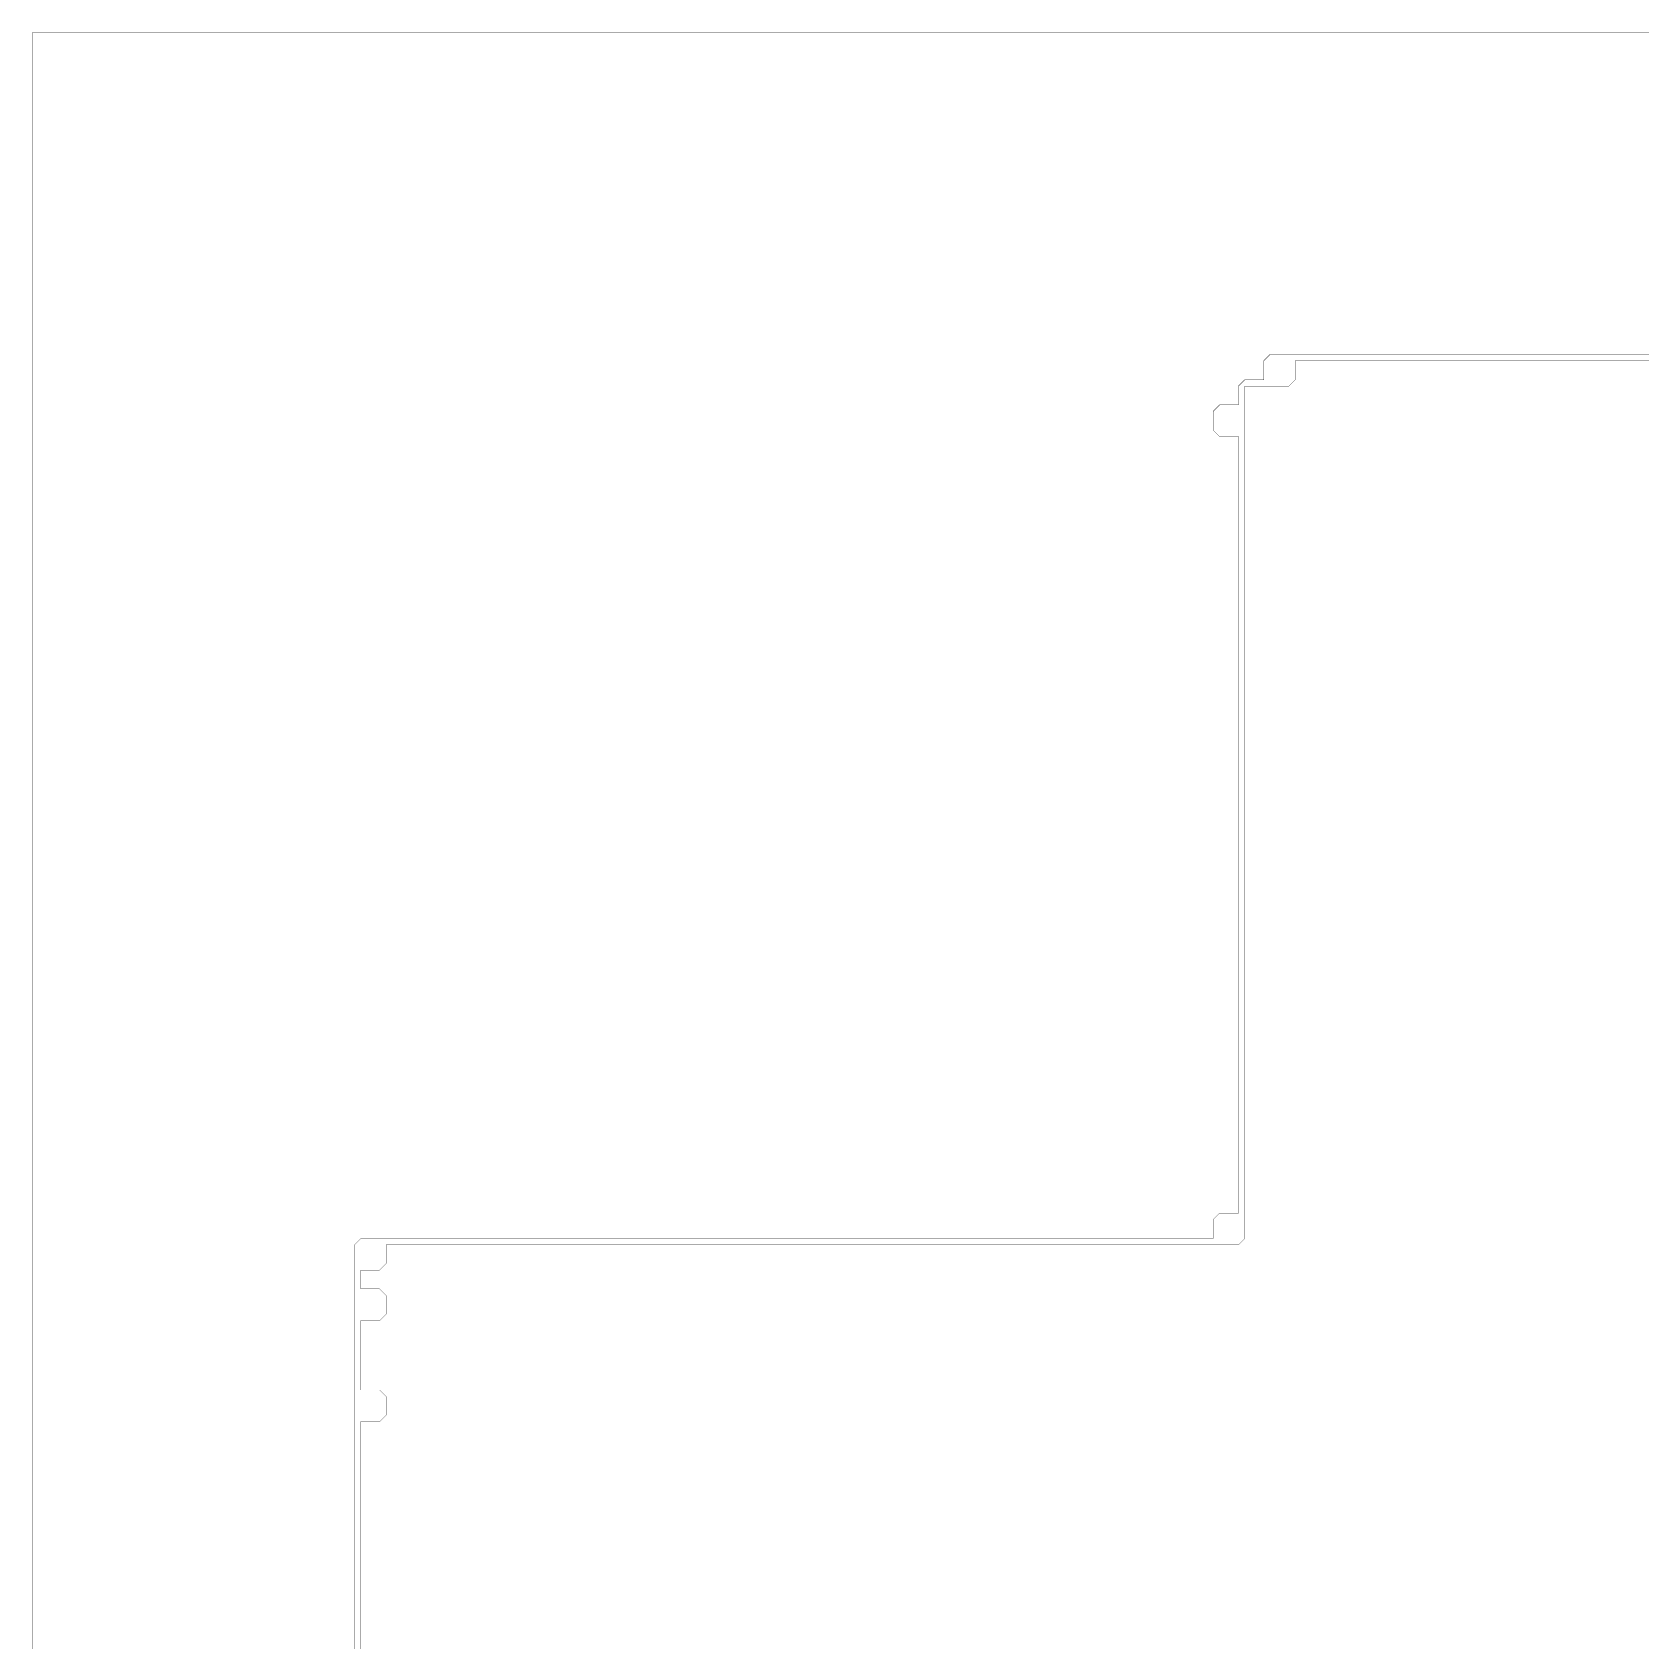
# Model space of a CAD drawing. Header units: metres. Extents: x 0 to 4990, y -4990 to 0.
# Drawn here: x 0 to 2495, y -2495 to 0 of the extents above; entities that cross this region are included whole.
import ezdxf

# ---------------------------------------------------------------- set-up
doc = ezdxf.new("R2010")
doc.units = ezdxf.units.M
doc.layers.add('conductor', color=1, linetype='Continuous')
doc.layers.add('substrate', color=5, linetype='Continuous')

msp = doc.modelspace()

# ---------------------------------------------------------------- linework, layer by layer
at = {"layer": 'conductor', "const_width": 0.5}
msp.add_lwpolyline([(2500, -507.8125), (2490.234375, -507.8125), (2480.46875, -507.8125), (2470.703125, -507.8125), (2460.9375, -507.8125), (2451.171875, -507.8125), (2441.40625, -507.8125), (2431.640625, -507.8125), (2421.875, -507.8125), (2412.109375, -507.8125), (2402.34375, -507.8125), (2392.578125, -507.8125), (2382.8125, -507.8125), (2373.046875, -507.8125), (2363.28125, -507.8125), (2353.515625, -507.8125), (2343.75, -507.8125), (2333.984375, -507.8125), (2324.21875, -507.8125), (2314.453125, -507.8125), (2304.6875, -507.8125), (2294.921875, -507.8125), (2285.15625, -507.8125), (2275.390625, -507.8125), (2265.625, -507.8125), (2255.859375, -507.8125), (2246.09375, -507.8125), (2236.328125, -507.8125), (2226.5625, -507.8125), (2216.796875, -507.8125), (2207.03125, -507.8125), (2197.265625, -507.8125), (2187.5, -507.8125), (2177.734375, -507.8125), (2167.96875, -507.8125), (2158.203125, -507.8125), (2148.4375, -507.8125), (2138.671875, -507.8125), (2128.90625, -507.8125), (2119.140625, -507.8125), (2109.375, -507.8125), (2099.609375, -507.8125), (2089.84375, -507.8125), (2080.078125, -507.8125), (2070.3125, -507.8125), (2060.546875, -507.8125), (2050.78125, -507.8125), (2041.015625, -507.8125), (2031.25, -507.8125), (2021.484375, -507.8125), (2011.71875, -507.8125), (2001.953125, -507.8125), (1992.1875, -507.8125), (1982.421875, -507.8125), (1972.65625, -507.8125), (1962.890625, -507.8125), (1953.125, -507.8125), (1953.125, -517.578125), (1953.125, -527.34375), (1953.125, -537.109375), (1943.359375, -546.875), (1933.59375, -546.875), (1923.828125, -546.875), (1914.0625, -546.875), (1904.296875, -546.875), (1894.53125, -546.875), (1884.765625, -546.875), (1875, -546.875), (1875, -556.640625), (1875, -566.40625), (1875, -576.171875), (1875, -585.9375), (1875, -595.703125), (1875, -605.46875), (1875, -615.234375), (1875, -625), (1875, -634.765625), (1875, -644.53125), (1875, -654.296875), (1875, -664.0625), (1875, -673.828125), (1875, -683.59375), (1875, -693.359375), (1875, -703.125), (1875, -712.890625), (1875, -722.65625), (1875, -732.421875), (1875, -742.1875), (1875, -751.953125), (1875, -761.71875), (1875, -771.484375), (1875, -781.25), (1875, -791.015625), (1875, -800.78125), (1875, -810.546875), (1875, -820.3125), (1875, -830.078125), (1875, -839.84375), (1875, -849.609375), (1875, -859.375), (1875, -869.140625), (1875, -878.90625), (1875, -888.671875), (1875, -898.4375), (1875, -908.203125), (1875, -917.96875), (1875, -927.734375), (1875, -937.5), (1875, -947.265625), (1875, -957.03125), (1875, -966.796875), (1875, -976.5625), (1875, -986.328125), (1875, -996.09375), (1875, -1005.859375), (1875, -1015.625), (1875, -1025.390625), (1875, -1035.15625), (1875, -1044.921875), (1875, -1054.6875), (1875, -1064.453125), (1875, -1074.21875), (1875, -1083.984375), (1875, -1093.75), (1875, -1103.515625), (1875, -1113.28125), (1875, -1123.046875), (1875, -1132.8125), (1875, -1142.578125), (1875, -1152.34375), (1875, -1162.109375), (1875, -1171.875), (1875, -1181.640625), (1875, -1191.40625), (1875, -1201.171875), (1875, -1210.9375), (1875, -1220.703125), (1875, -1230.46875), (1875, -1240.234375), (1875, -1250), (1875, -1259.765625), (1875, -1269.53125), (1875, -1279.296875), (1875, -1289.0625), (1875, -1298.828125), (1875, -1308.59375), (1875, -1318.359375), (1875, -1328.125), (1875, -1337.890625), (1875, -1347.65625), (1875, -1357.421875), (1875, -1367.1875), (1875, -1376.953125), (1875, -1386.71875), (1875, -1396.484375), (1875, -1406.25), (1875, -1416.015625), (1875, -1425.78125), (1875, -1435.546875), (1875, -1445.3125), (1875, -1455.078125), (1875, -1464.84375), (1875, -1474.609375), (1875, -1484.375), (1875, -1494.140625), (1875, -1503.90625), (1875, -1513.671875), (1875, -1523.4375), (1875, -1533.203125), (1875, -1542.96875), (1875, -1552.734375), (1875, -1562.5), (1875, -1572.265625), (1875, -1582.03125), (1875, -1591.796875), (1875, -1601.5625), (1875, -1611.328125), (1875, -1621.09375), (1875, -1630.859375), (1875, -1640.625), (1875, -1650.390625), (1875, -1660.15625), (1875, -1669.921875), (1875, -1679.6875), (1875, -1689.453125), (1875, -1699.21875), (1875, -1708.984375), (1875, -1718.75), (1875, -1728.515625), (1875, -1738.28125), (1875, -1748.046875), (1875, -1757.8125), (1875, -1767.578125), (1875, -1777.34375), (1875, -1787.109375), (1875, -1796.875), (1875, -1806.640625), (1875, -1816.40625), (1875, -1826.171875), (1875, -1835.9375), (1875, -1845.703125), (1875, -1855.46875), (1875, -1865.234375), (1865.234375, -1875), (1855.46875, -1875), (1845.703125, -1875), (1835.9375, -1875), (1826.171875, -1875), (1816.40625, -1875), (1806.640625, -1875), (1796.875, -1875), (1787.109375, -1875), (1777.34375, -1875), (1767.578125, -1875), (1757.8125, -1875), (1748.046875, -1875), (1738.28125, -1875), (1728.515625, -1875), (1718.75, -1875), (1708.984375, -1875), (1699.21875, -1875), (1689.453125, -1875), (1679.6875, -1875), (1669.921875, -1875), (1660.15625, -1875), (1650.390625, -1875), (1640.625, -1875), (1630.859375, -1875), (1621.09375, -1875), (1611.328125, -1875), (1601.5625, -1875), (1591.796875, -1875), (1582.03125, -1875), (1572.265625, -1875), (1562.5, -1875), (1552.734375, -1875), (1542.96875, -1875), (1533.203125, -1875), (1523.4375, -1875), (1513.671875, -1875), (1503.90625, -1875), (1494.140625, -1875), (1484.375, -1875), (1474.609375, -1875), (1464.84375, -1875), (1455.078125, -1875), (1445.3125, -1875), (1435.546875, -1875), (1425.78125, -1875), (1416.015625, -1875), (1406.25, -1875), (1396.484375, -1875), (1386.71875, -1875), (1376.953125, -1875), (1367.1875, -1875), (1357.421875, -1875), (1347.65625, -1875), (1337.890625, -1875), (1328.125, -1875), (1318.359375, -1875), (1308.59375, -1875), (1298.828125, -1875), (1289.0625, -1875), (1279.296875, -1875), (1269.53125, -1875), (1259.765625, -1875), (1250, -1875), (1240.234375, -1875), (1230.46875, -1875), (1220.703125, -1875), (1210.9375, -1875), (1201.171875, -1875), (1191.40625, -1875), (1181.640625, -1875), (1171.875, -1875), (1162.109375, -1875), (1152.34375, -1875), (1142.578125, -1875), (1132.8125, -1875), (1123.046875, -1875), (1113.28125, -1875), (1103.515625, -1875), (1093.75, -1875), (1083.984375, -1875), (1074.21875, -1875), (1064.453125, -1875), (1054.6875, -1875), (1044.921875, -1875), (1035.15625, -1875), (1025.390625, -1875), (1015.625, -1875), (1005.859375, -1875), (996.09375, -1875), (986.328125, -1875), (976.5625, -1875), (966.796875, -1875), (957.03125, -1875), (947.265625, -1875), (937.5, -1875), (927.734375, -1875), (917.96875, -1875), (908.203125, -1875), (898.4375, -1875), (888.671875, -1875), (878.90625, -1875), (869.140625, -1875), (859.375, -1875), (849.609375, -1875), (839.84375, -1875), (830.078125, -1875), (820.3125, -1875), (810.546875, -1875), (800.78125, -1875), (791.015625, -1875), (781.25, -1875), (771.484375, -1875), (761.71875, -1875), (751.953125, -1875), (742.1875, -1875), (732.421875, -1875), (722.65625, -1875), (712.890625, -1875), (703.125, -1875), (693.359375, -1875), (683.59375, -1875), (673.828125, -1875), (664.0625, -1875), (654.296875, -1875), (644.53125, -1875), (634.765625, -1875), (625, -1875), (615.234375, -1875), (605.46875, -1875), (595.703125, -1875), (585.9375, -1875), (576.171875, -1875), (566.40625, -1875), (556.640625, -1875), (546.875, -1875), (546.875, -1884.765625), (546.875, -1894.53125), (546.875, -1904.296875), (537.109375, -1914.0625), (527.34375, -1914.0625), (517.578125, -1914.0625), (507.8125, -1914.0625), (507.8125, -1923.828125), (507.8125, -1933.59375), (507.8125, -1943.359375), (517.578125, -1943.359375), (527.34375, -1943.359375), (537.109375, -1943.359375), (546.875, -1953.125), (546.875, -1962.890625), (546.875, -1972.65625), (546.875, -1982.421875), (537.109375, -1992.1875), (527.34375, -1992.1875), (517.578125, -1992.1875), (507.8125, -1992.1875), (507.8125, -2001.953125), (507.8125, -2011.71875), (507.8125, -2021.484375), (507.8125, -2031.25), (507.8125, -2041.015625), (507.8125, -2050.78125), (507.8125, -2060.546875), (507.8125, -2070.3125), (507.8125, -2080.078125), (507.8125, -2089.84375), (507.8125, -2099.609375), (517.578125, -2099.609375), (527.34375, -2099.609375), (537.109375, -2099.609375), (546.875, -2109.375), (546.875, -2119.140625), (546.875, -2128.90625), (546.875, -2138.671875), (537.109375, -2148.4375), (527.34375, -2148.4375), (517.578125, -2148.4375), (507.8125, -2148.4375), (507.8125, -2158.203125), (507.8125, -2167.96875), (507.8125, -2177.734375), (507.8125, -2187.5), (507.8125, -2197.265625), (507.8125, -2207.03125), (507.8125, -2216.796875), (507.8125, -2226.5625), (507.8125, -2236.328125), (507.8125, -2246.09375), (507.8125, -2255.859375), (507.8125, -2265.625), (507.8125, -2275.390625), (507.8125, -2285.15625), (507.8125, -2294.921875), (507.8125, -2304.6875), (507.8125, -2314.453125), (507.8125, -2324.21875), (507.8125, -2333.984375), (507.8125, -2343.75), (507.8125, -2353.515625), (507.8125, -2363.28125), (507.8125, -2373.046875), (507.8125, -2382.8125), (507.8125, -2392.578125), (507.8125, -2402.34375), (507.8125, -2412.109375), (507.8125, -2421.875), (507.8125, -2431.640625), (507.8125, -2441.40625), (507.8125, -2451.171875), (507.8125, -2460.9375), (507.8125, -2470.703125), (507.8125, -2480.46875), (507.8125, -2490.234375), (507.8125, -2500)], dxfattribs=at)
at = {"layer": 'substrate', "const_width": 0.5}
for points in [[(2500, 0), (2490.234375, 0), (2480.46875, 0), (2470.703125, 0), (2460.9375, 0), (2451.171875, 0), (2441.40625, 0), (2431.640625, 0), (2421.875, 0), (2412.109375, 0), (2402.34375, 0), (2392.578125, 0), (2382.8125, 0), (2373.046875, 0), (2363.28125, 0), (2353.515625, 0), (2343.75, 0), (2333.984375, 0), (2324.21875, 0), (2314.453125, 0), (2304.6875, 0), (2294.921875, 0), (2285.15625, 0), (2275.390625, 0), (2265.625, 0), (2255.859375, 0), (2246.09375, 0), (2236.328125, 0), (2226.5625, 0), (2216.796875, 0), (2207.03125, 0), (2197.265625, 0), (2187.5, 0), (2177.734375, 0), (2167.96875, 0), (2158.203125, 0), (2148.4375, 0), (2138.671875, 0), (2128.90625, 0), (2119.140625, 0), (2109.375, 0), (2099.609375, 0), (2089.84375, 0), (2080.078125, 0), (2070.3125, 0), (2060.546875, 0), (2050.78125, 0), (2041.015625, 0), (2031.25, 0), (2021.484375, 0), (2011.71875, 0), (2001.953125, 0), (1992.1875, 0), (1982.421875, 0), (1972.65625, 0), (1962.890625, 0), (1953.125, 0), (1943.359375, 0), (1933.59375, 0), (1923.828125, 0), (1914.0625, 0), (1904.296875, 0), (1894.53125, 0), (1884.765625, 0), (1875, 0), (1865.234375, 0), (1855.46875, 0), (1845.703125, 0), (1835.9375, 0), (1826.171875, 0), (1816.40625, 0), (1806.640625, 0), (1796.875, 0), (1787.109375, 0), (1777.34375, 0), (1767.578125, 0), (1757.8125, 0), (1748.046875, 0), (1738.28125, 0), (1728.515625, 0), (1718.75, 0), (1708.984375, 0), (1699.21875, 0), (1689.453125, 0), (1679.6875, 0), (1669.921875, 0), (1660.15625, 0), (1650.390625, 0), (1640.625, 0), (1630.859375, 0), (1621.09375, 0), (1611.328125, 0), (1601.5625, 0), (1591.796875, 0), (1582.03125, 0), (1572.265625, 0), (1562.5, 0), (1552.734375, 0), (1542.96875, 0), (1533.203125, 0), (1523.4375, 0), (1513.671875, 0), (1503.90625, 0), (1494.140625, 0), (1484.375, 0), (1474.609375, 0), (1464.84375, 0), (1455.078125, 0), (1445.3125, 0), (1435.546875, 0), (1425.78125, 0), (1416.015625, 0), (1406.25, 0), (1396.484375, 0), (1386.71875, 0), (1376.953125, 0), (1367.1875, 0), (1357.421875, 0), (1347.65625, 0), (1337.890625, 0), (1328.125, 0), (1318.359375, 0), (1308.59375, 0), (1298.828125, 0), (1289.0625, 0), (1279.296875, 0), (1269.53125, 0), (1259.765625, 0), (1250, 0), (1240.234375, 0), (1230.46875, 0), (1220.703125, 0), (1210.9375, 0), (1201.171875, 0), (1191.40625, 0), (1181.640625, 0), (1171.875, 0), (1162.109375, 0), (1152.34375, 0), (1142.578125, 0), (1132.8125, 0), (1123.046875, 0), (1113.28125, 0), (1103.515625, 0), (1093.75, 0), (1083.984375, 0), (1074.21875, 0), (1064.453125, 0), (1054.6875, 0), (1044.921875, 0), (1035.15625, 0), (1025.390625, 0), (1015.625, 0), (1005.859375, 0), (996.09375, 0), (986.328125, 0), (976.5625, 0), (966.796875, 0), (957.03125, 0), (947.265625, 0), (937.5, 0), (927.734375, 0), (917.96875, 0), (908.203125, 0), (898.4375, 0), (888.671875, 0), (878.90625, 0), (869.140625, 0), (859.375, 0), (849.609375, 0), (839.84375, 0), (830.078125, 0), (820.3125, 0), (810.546875, 0), (800.78125, 0), (791.015625, 0), (781.25, 0), (771.484375, 0), (761.71875, 0), (751.953125, 0), (742.1875, 0), (732.421875, 0), (722.65625, 0), (712.890625, 0), (703.125, 0), (693.359375, 0), (683.59375, 0), (673.828125, 0), (664.0625, 0), (654.296875, 0), (644.53125, 0), (634.765625, 0), (625, 0), (615.234375, 0), (605.46875, 0), (595.703125, 0), (585.9375, 0), (576.171875, 0), (566.40625, 0), (556.640625, 0), (546.875, 0), (537.109375, 0), (527.34375, 0), (517.578125, 0), (507.8125, 0), (498.046875, 0), (488.28125, 0), (478.515625, 0), (468.75, 0), (458.984375, 0), (449.21875, 0), (439.453125, 0), (429.6875, 0), (419.921875, 0), (410.15625, 0), (400.390625, 0), (390.625, 0), (380.859375, 0), (371.09375, 0), (361.328125, 0), (351.5625, 0), (341.796875, 0), (332.03125, 0), (322.265625, 0), (312.5, 0), (302.734375, 0), (292.96875, 0), (283.203125, 0), (273.4375, 0), (263.671875, 0), (253.90625, 0), (244.140625, 0), (234.375, 0), (224.609375, 0), (214.84375, 0), (205.078125, 0), (195.3125, 0), (185.546875, 0), (175.78125, 0), (166.015625, 0), (156.25, 0), (146.484375, 0), (136.71875, 0), (126.953125, 0), (117.1875, 0), (107.421875, 0), (97.65625, 0), (87.890625, 0), (78.125, 0), (68.359375, 0), (58.59375, 0), (48.828125, 0), (39.0625, 0), (29.296875, 0), (19.53125, 0), (9.765625, 0), (0, 0), (0, -9.765625), (0, -19.53125), (0, -29.296875), (0, -39.0625), (0, -48.828125), (0, -58.59375), (0, -68.359375), (0, -78.125), (0, -87.890625), (0, -97.65625), (0, -107.421875), (0, -117.1875), (0, -126.953125), (0, -136.71875), (0, -146.484375), (0, -156.25), (0, -166.015625), (0, -175.78125), (0, -185.546875), (0, -195.3125), (0, -205.078125), (0, -214.84375), (0, -224.609375), (0, -234.375), (0, -244.140625), (0, -253.90625), (0, -263.671875), (0, -273.4375), (0, -283.203125), (0, -292.96875), (0, -302.734375), (0, -312.5), (0, -322.265625), (0, -332.03125), (0, -341.796875), (0, -351.5625), (0, -361.328125), (0, -371.09375), (0, -380.859375), (0, -390.625), (0, -400.390625), (0, -410.15625), (0, -419.921875), (0, -429.6875), (0, -439.453125), (0, -449.21875), (0, -458.984375), (0, -468.75), (0, -478.515625), (0, -488.28125), (0, -498.046875), (0, -507.8125), (0, -517.578125), (0, -527.34375), (0, -537.109375), (0, -546.875), (0, -556.640625), (0, -566.40625), (0, -576.171875), (0, -585.9375), (0, -595.703125), (0, -605.46875), (0, -615.234375), (0, -625), (0, -634.765625), (0, -644.53125), (0, -654.296875), (0, -664.0625), (0, -673.828125), (0, -683.59375), (0, -693.359375), (0, -703.125), (0, -712.890625), (0, -722.65625), (0, -732.421875), (0, -742.1875), (0, -751.953125), (0, -761.71875), (0, -771.484375), (0, -781.25), (0, -791.015625), (0, -800.78125), (0, -810.546875), (0, -820.3125), (0, -830.078125), (0, -839.84375), (0, -849.609375), (0, -859.375), (0, -869.140625), (0, -878.90625), (0, -888.671875), (0, -898.4375), (0, -908.203125), (0, -917.96875), (0, -927.734375), (0, -937.5), (0, -947.265625), (0, -957.03125), (0, -966.796875), (0, -976.5625), (0, -986.328125), (0, -996.09375), (0, -1005.859375), (0, -1015.625), (0, -1025.390625), (0, -1035.15625), (0, -1044.921875), (0, -1054.6875), (0, -1064.453125), (0, -1074.21875), (0, -1083.984375), (0, -1093.75), (0, -1103.515625), (0, -1113.28125), (0, -1123.046875), (0, -1132.8125), (0, -1142.578125), (0, -1152.34375), (0, -1162.109375), (0, -1171.875), (0, -1181.640625), (0, -1191.40625), (0, -1201.171875), (0, -1210.9375), (0, -1220.703125), (0, -1230.46875), (0, -1240.234375), (0, -1250), (0, -1259.765625), (0, -1269.53125), (0, -1279.296875), (0, -1289.0625), (0, -1298.828125), (0, -1308.59375), (0, -1318.359375), (0, -1328.125), (0, -1337.890625), (0, -1347.65625), (0, -1357.421875), (0, -1367.1875), (0, -1376.953125), (0, -1386.71875), (0, -1396.484375), (0, -1406.25), (0, -1416.015625), (0, -1425.78125), (0, -1435.546875), (0, -1445.3125), (0, -1455.078125), (0, -1464.84375), (0, -1474.609375), (0, -1484.375), (0, -1494.140625), (0, -1503.90625), (0, -1513.671875), (0, -1523.4375), (0, -1533.203125), (0, -1542.96875), (0, -1552.734375), (0, -1562.5), (0, -1572.265625), (0, -1582.03125), (0, -1591.796875), (0, -1601.5625), (0, -1611.328125), (0, -1621.09375), (0, -1630.859375), (0, -1640.625), (0, -1650.390625), (0, -1660.15625), (0, -1669.921875), (0, -1679.6875), (0, -1689.453125), (0, -1699.21875), (0, -1708.984375), (0, -1718.75), (0, -1728.515625), (0, -1738.28125), (0, -1748.046875), (0, -1757.8125), (0, -1767.578125), (0, -1777.34375), (0, -1787.109375), (0, -1796.875), (0, -1806.640625), (0, -1816.40625), (0, -1826.171875), (0, -1835.9375), (0, -1845.703125), (0, -1855.46875), (0, -1865.234375), (0, -1875), (0, -1884.765625), (0, -1894.53125), (0, -1904.296875), (0, -1914.0625), (0, -1923.828125), (0, -1933.59375), (0, -1943.359375), (0, -1953.125), (0, -1962.890625), (0, -1972.65625), (0, -1982.421875), (0, -1992.1875), (0, -2001.953125), (0, -2011.71875), (0, -2021.484375), (0, -2031.25), (0, -2041.015625), (0, -2050.78125), (0, -2060.546875), (0, -2070.3125), (0, -2080.078125), (0, -2089.84375), (0, -2099.609375), (0, -2109.375), (0, -2119.140625), (0, -2128.90625), (0, -2138.671875), (0, -2148.4375), (0, -2158.203125), (0, -2167.96875), (0, -2177.734375), (0, -2187.5), (0, -2197.265625), (0, -2207.03125), (0, -2216.796875), (0, -2226.5625), (0, -2236.328125), (0, -2246.09375), (0, -2255.859375), (0, -2265.625), (0, -2275.390625), (0, -2285.15625), (0, -2294.921875), (0, -2304.6875), (0, -2314.453125), (0, -2324.21875), (0, -2333.984375), (0, -2343.75), (0, -2353.515625), (0, -2363.28125), (0, -2373.046875), (0, -2382.8125), (0, -2392.578125), (0, -2402.34375), (0, -2412.109375), (0, -2421.875), (0, -2431.640625), (0, -2441.40625), (0, -2451.171875), (0, -2460.9375), (0, -2470.703125), (0, -2480.46875), (0, -2490.234375), (0, -2500)], [(498.046875, -2500), (498.046875, -2490.234375), (498.046875, -2480.46875), (498.046875, -2470.703125), (498.046875, -2460.9375), (498.046875, -2451.171875), (498.046875, -2441.40625), (498.046875, -2431.640625), (498.046875, -2421.875), (498.046875, -2412.109375), (498.046875, -2402.34375), (498.046875, -2392.578125), (498.046875, -2382.8125), (498.046875, -2373.046875), (498.046875, -2363.28125), (498.046875, -2353.515625), (498.046875, -2343.75), (498.046875, -2333.984375), (498.046875, -2324.21875), (498.046875, -2314.453125), (498.046875, -2304.6875), (498.046875, -2294.921875), (498.046875, -2285.15625), (498.046875, -2275.390625), (498.046875, -2265.625), (498.046875, -2255.859375), (498.046875, -2246.09375), (498.046875, -2236.328125), (498.046875, -2226.5625), (498.046875, -2216.796875), (498.046875, -2207.03125), (498.046875, -2197.265625), (498.046875, -2187.5), (498.046875, -2177.734375), (498.046875, -2167.96875), (498.046875, -2158.203125), (498.046875, -2148.4375), (498.046875, -2138.671875), (498.046875, -2128.90625), (498.046875, -2119.140625), (498.046875, -2109.375), (498.046875, -2099.609375), (498.046875, -2089.84375), (498.046875, -2080.078125), (498.046875, -2070.3125), (498.046875, -2060.546875), (498.046875, -2050.78125), (498.046875, -2041.015625), (498.046875, -2031.25), (498.046875, -2021.484375), (498.046875, -2011.71875), (498.046875, -2001.953125), (498.046875, -1992.1875), (498.046875, -1982.421875), (498.046875, -1972.65625), (498.046875, -1962.890625), (498.046875, -1953.125), (498.046875, -1943.359375), (498.046875, -1933.59375), (498.046875, -1923.828125), (498.046875, -1914.0625), (498.046875, -1904.296875), (498.046875, -1894.53125), (498.046875, -1884.765625), (498.046875, -1875), (507.8125, -1865.234375), (517.578125, -1865.234375), (527.34375, -1865.234375), (537.109375, -1865.234375), (546.875, -1865.234375), (556.640625, -1865.234375), (566.40625, -1865.234375), (576.171875, -1865.234375), (585.9375, -1865.234375), (595.703125, -1865.234375), (605.46875, -1865.234375), (615.234375, -1865.234375), (625, -1865.234375), (634.765625, -1865.234375), (644.53125, -1865.234375), (654.296875, -1865.234375), (664.0625, -1865.234375), (673.828125, -1865.234375), (683.59375, -1865.234375), (693.359375, -1865.234375), (703.125, -1865.234375), (712.890625, -1865.234375), (722.65625, -1865.234375), (732.421875, -1865.234375), (742.1875, -1865.234375), (751.953125, -1865.234375), (761.71875, -1865.234375), (771.484375, -1865.234375), (781.25, -1865.234375), (791.015625, -1865.234375), (800.78125, -1865.234375), (810.546875, -1865.234375), (820.3125, -1865.234375), (830.078125, -1865.234375), (839.84375, -1865.234375), (849.609375, -1865.234375), (859.375, -1865.234375), (869.140625, -1865.234375), (878.90625, -1865.234375), (888.671875, -1865.234375), (898.4375, -1865.234375), (908.203125, -1865.234375), (917.96875, -1865.234375), (927.734375, -1865.234375), (937.5, -1865.234375), (947.265625, -1865.234375), (957.03125, -1865.234375), (966.796875, -1865.234375), (976.5625, -1865.234375), (986.328125, -1865.234375), (996.09375, -1865.234375), (1005.859375, -1865.234375), (1015.625, -1865.234375), (1025.390625, -1865.234375), (1035.15625, -1865.234375), (1044.921875, -1865.234375), (1054.6875, -1865.234375), (1064.453125, -1865.234375), (1074.21875, -1865.234375), (1083.984375, -1865.234375), (1093.75, -1865.234375), (1103.515625, -1865.234375), (1113.28125, -1865.234375), (1123.046875, -1865.234375), (1132.8125, -1865.234375), (1142.578125, -1865.234375), (1152.34375, -1865.234375), (1162.109375, -1865.234375), (1171.875, -1865.234375), (1181.640625, -1865.234375), (1191.40625, -1865.234375), (1201.171875, -1865.234375), (1210.9375, -1865.234375), (1220.703125, -1865.234375), (1230.46875, -1865.234375), (1240.234375, -1865.234375), (1250, -1865.234375), (1259.765625, -1865.234375), (1269.53125, -1865.234375), (1279.296875, -1865.234375), (1289.0625, -1865.234375), (1298.828125, -1865.234375), (1308.59375, -1865.234375), (1318.359375, -1865.234375), (1328.125, -1865.234375), (1337.890625, -1865.234375), (1347.65625, -1865.234375), (1357.421875, -1865.234375), (1367.1875, -1865.234375), (1376.953125, -1865.234375), (1386.71875, -1865.234375), (1396.484375, -1865.234375), (1406.25, -1865.234375), (1416.015625, -1865.234375), (1425.78125, -1865.234375), (1435.546875, -1865.234375), (1445.3125, -1865.234375), (1455.078125, -1865.234375), (1464.84375, -1865.234375), (1474.609375, -1865.234375), (1484.375, -1865.234375), (1494.140625, -1865.234375), (1503.90625, -1865.234375), (1513.671875, -1865.234375), (1523.4375, -1865.234375), (1533.203125, -1865.234375), (1542.96875, -1865.234375), (1552.734375, -1865.234375), (1562.5, -1865.234375), (1572.265625, -1865.234375), (1582.03125, -1865.234375), (1591.796875, -1865.234375), (1601.5625, -1865.234375), (1611.328125, -1865.234375), (1621.09375, -1865.234375), (1630.859375, -1865.234375), (1640.625, -1865.234375), (1650.390625, -1865.234375), (1660.15625, -1865.234375), (1669.921875, -1865.234375), (1679.6875, -1865.234375), (1689.453125, -1865.234375), (1699.21875, -1865.234375), (1708.984375, -1865.234375), (1718.75, -1865.234375), (1728.515625, -1865.234375), (1738.28125, -1865.234375), (1748.046875, -1865.234375), (1757.8125, -1865.234375), (1767.578125, -1865.234375), (1777.34375, -1865.234375), (1787.109375, -1865.234375), (1796.875, -1865.234375), (1806.640625, -1865.234375), (1816.40625, -1865.234375), (1826.171875, -1865.234375), (1826.171875, -1855.46875), (1826.171875, -1845.703125), (1826.171875, -1835.9375), (1835.9375, -1826.171875), (1845.703125, -1826.171875), (1855.46875, -1826.171875), (1865.234375, -1826.171875), (1865.234375, -1816.40625), (1865.234375, -1806.640625), (1865.234375, -1796.875), (1865.234375, -1787.109375), (1865.234375, -1777.34375), (1865.234375, -1767.578125), (1865.234375, -1757.8125), (1865.234375, -1748.046875), (1865.234375, -1738.28125), (1865.234375, -1728.515625), (1865.234375, -1718.75), (1865.234375, -1708.984375), (1865.234375, -1699.21875), (1865.234375, -1689.453125), (1865.234375, -1679.6875), (1865.234375, -1669.921875), (1865.234375, -1660.15625), (1865.234375, -1650.390625), (1865.234375, -1640.625), (1865.234375, -1630.859375), (1865.234375, -1621.09375), (1865.234375, -1611.328125), (1865.234375, -1601.5625), (1865.234375, -1591.796875), (1865.234375, -1582.03125), (1865.234375, -1572.265625), (1865.234375, -1562.5), (1865.234375, -1552.734375), (1865.234375, -1542.96875), (1865.234375, -1533.203125), (1865.234375, -1523.4375), (1865.234375, -1513.671875), (1865.234375, -1503.90625), (1865.234375, -1494.140625), (1865.234375, -1484.375), (1865.234375, -1474.609375), (1865.234375, -1464.84375), (1865.234375, -1455.078125), (1865.234375, -1445.3125), (1865.234375, -1435.546875), (1865.234375, -1425.78125), (1865.234375, -1416.015625), (1865.234375, -1406.25), (1865.234375, -1396.484375), (1865.234375, -1386.71875), (1865.234375, -1376.953125), (1865.234375, -1367.1875), (1865.234375, -1357.421875), (1865.234375, -1347.65625), (1865.234375, -1337.890625), (1865.234375, -1328.125), (1865.234375, -1318.359375), (1865.234375, -1308.59375), (1865.234375, -1298.828125), (1865.234375, -1289.0625), (1865.234375, -1279.296875), (1865.234375, -1269.53125), (1865.234375, -1259.765625), (1865.234375, -1250), (1865.234375, -1240.234375), (1865.234375, -1230.46875), (1865.234375, -1220.703125), (1865.234375, -1210.9375), (1865.234375, -1201.171875), (1865.234375, -1191.40625), (1865.234375, -1181.640625), (1865.234375, -1171.875), (1865.234375, -1162.109375), (1865.234375, -1152.34375), (1865.234375, -1142.578125), (1865.234375, -1132.8125), (1865.234375, -1123.046875), (1865.234375, -1113.28125), (1865.234375, -1103.515625), (1865.234375, -1093.75), (1865.234375, -1083.984375), (1865.234375, -1074.21875), (1865.234375, -1064.453125), (1865.234375, -1054.6875), (1865.234375, -1044.921875), (1865.234375, -1035.15625), (1865.234375, -1025.390625), (1865.234375, -1015.625), (1865.234375, -1005.859375), (1865.234375, -996.09375), (1865.234375, -986.328125), (1865.234375, -976.5625), (1865.234375, -966.796875), (1865.234375, -957.03125), (1865.234375, -947.265625), (1865.234375, -937.5), (1865.234375, -927.734375), (1865.234375, -917.96875), (1865.234375, -908.203125), (1865.234375, -898.4375), (1865.234375, -888.671875), (1865.234375, -878.90625), (1865.234375, -869.140625), (1865.234375, -859.375), (1865.234375, -849.609375), (1865.234375, -839.84375), (1865.234375, -830.078125), (1865.234375, -820.3125), (1865.234375, -810.546875), (1865.234375, -800.78125), (1865.234375, -791.015625), (1865.234375, -781.25), (1865.234375, -771.484375), (1865.234375, -761.71875), (1865.234375, -751.953125), (1865.234375, -742.1875), (1865.234375, -732.421875), (1865.234375, -722.65625), (1865.234375, -712.890625), (1865.234375, -703.125), (1865.234375, -693.359375), (1865.234375, -683.59375), (1865.234375, -673.828125), (1865.234375, -664.0625), (1865.234375, -654.296875), (1865.234375, -644.53125), (1865.234375, -634.765625), (1865.234375, -625), (1855.46875, -625), (1845.703125, -625), (1835.9375, -625), (1826.171875, -615.234375), (1826.171875, -605.46875), (1826.171875, -595.703125), (1826.171875, -585.9375), (1835.9375, -576.171875), (1845.703125, -576.171875), (1855.46875, -576.171875), (1865.234375, -576.171875), (1865.234375, -566.40625), (1865.234375, -556.640625), (1865.234375, -546.875), (1875, -537.109375), (1884.765625, -537.109375), (1894.53125, -537.109375), (1904.296875, -537.109375), (1904.296875, -527.34375), (1904.296875, -517.578125), (1904.296875, -507.8125), (1914.0625, -498.046875), (1923.828125, -498.046875), (1933.59375, -498.046875), (1943.359375, -498.046875), (1953.125, -498.046875), (1962.890625, -498.046875), (1972.65625, -498.046875), (1982.421875, -498.046875), (1992.1875, -498.046875), (2001.953125, -498.046875), (2011.71875, -498.046875), (2021.484375, -498.046875), (2031.25, -498.046875), (2041.015625, -498.046875), (2050.78125, -498.046875), (2060.546875, -498.046875), (2070.3125, -498.046875), (2080.078125, -498.046875), (2089.84375, -498.046875), (2099.609375, -498.046875), (2109.375, -498.046875), (2119.140625, -498.046875), (2128.90625, -498.046875), (2138.671875, -498.046875), (2148.4375, -498.046875), (2158.203125, -498.046875), (2167.96875, -498.046875), (2177.734375, -498.046875), (2187.5, -498.046875), (2197.265625, -498.046875), (2207.03125, -498.046875), (2216.796875, -498.046875), (2226.5625, -498.046875), (2236.328125, -498.046875), (2246.09375, -498.046875), (2255.859375, -498.046875), (2265.625, -498.046875), (2275.390625, -498.046875), (2285.15625, -498.046875), (2294.921875, -498.046875), (2304.6875, -498.046875), (2314.453125, -498.046875), (2324.21875, -498.046875), (2333.984375, -498.046875), (2343.75, -498.046875), (2353.515625, -498.046875), (2363.28125, -498.046875), (2373.046875, -498.046875), (2382.8125, -498.046875), (2392.578125, -498.046875), (2402.34375, -498.046875), (2412.109375, -498.046875), (2421.875, -498.046875), (2431.640625, -498.046875), (2441.40625, -498.046875), (2451.171875, -498.046875), (2460.9375, -498.046875), (2470.703125, -498.046875), (2480.46875, -498.046875), (2490.234375, -498.046875), (2500, -498.046875)]]:
    msp.add_lwpolyline(points, dxfattribs=at)

doc.saveas('drawing.dxf')
